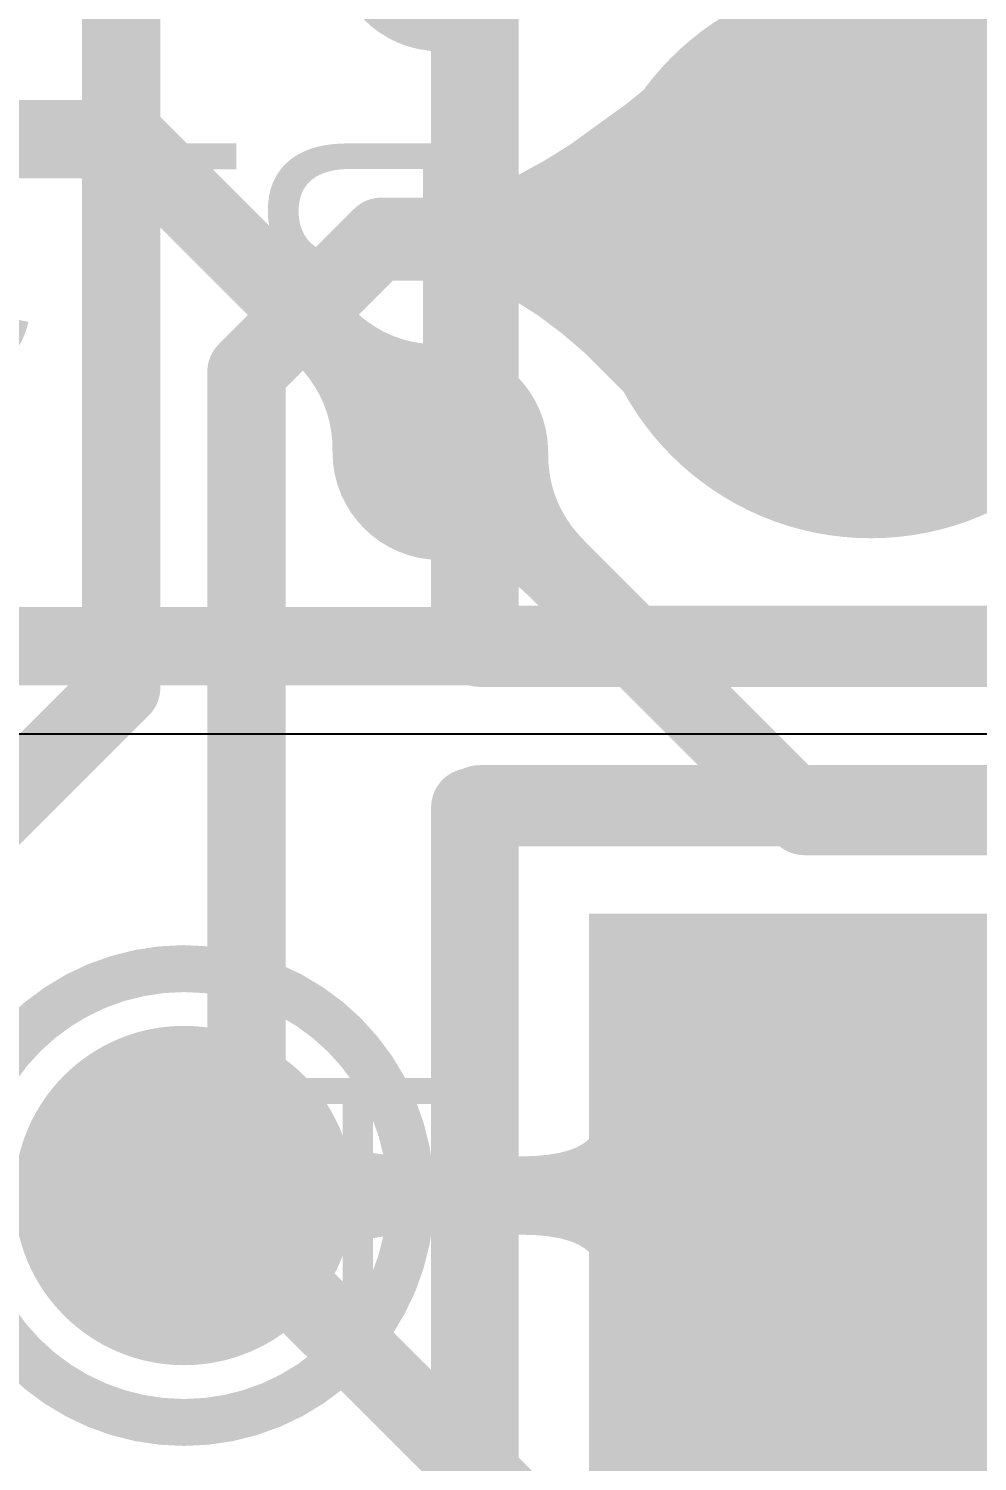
# Model space of a CAD drawing. Header units: inches. Extents: x 1.08 to 4.97, y 2.49 to 3.89.
# Drawn here: x 2.3324 to 2.4536, y 2.991 to 3.1741 of the extents above; entities that cross this region are included whole.
import ezdxf

# ---------------------------------------------------------------- set-up
doc = ezdxf.new("R2010")
doc.units = ezdxf.units.IN
doc.header["$MEASUREMENT"] = 0
for name, color, linetype in [('Bottom', 5, 'Continuous'), ('Bottom Overlay', 54, 'Continuous'), ('Bottom Paste', 16, 'Continuous'), ('Bottom Solder', 6, 'Continuous'), ('Mechanical 12', 56, 'Continuous'), ('Mechanical 16', 56, 'Continuous'), ('Multi-Layer', 9, 'Continuous'), ('Pad Holes', 156, 'Continuous'), ('Top', 1, 'Continuous'), ('Top Overlay', 2, 'Continuous'), ('Top Solder', 216, 'Continuous'), ('Via Holes', 16, 'Continuous')]:
    doc.layers.add(name, color=color, linetype=linetype)
doc.styles.add('Arial', font='', dxfattribs={"height": 0.2})
doc.styles.get('Arial').set_extended_font_data('Arial')

# ---------------------------------------------------------------- blocks, each defined once
blk = doc.blocks.new('JMP_3_PTH_180_139')
at = {"layer": 'Bottom'}
blk.add_hatch(color=5, dxfattribs=at).paths.add_polyline_path([(-0.135, 0.035), (-0.065, 0.035), (-0.065, -0.035), (-0.135, -0.035)])
at = {"layer": 'Bottom Solder'}
blk.add_hatch(color=6, dxfattribs=at).paths.add_polyline_path([(-0.136, 0.036), (-0.064, 0.036), (-0.064, -0.036), (-0.136, -0.036)])
at = {"layer": 'Multi-Layer'}
blk.add_hatch(color=9, dxfattribs=at).paths.add_polyline_path([(-0.135, 0.035), (-0.065, 0.035), (-0.065, -0.035), (-0.135, -0.035)])
at = {"layer": 'Pad Holes'}
h = blk.add_hatch(color=7, dxfattribs=at)
edge = h.paths.add_edge_path()
edge.add_arc((-0.1, 0), 0.0215, 0, 360)
at = {"layer": 'Top'}
blk.add_hatch(color=1, dxfattribs=at).paths.add_polyline_path([(-0.135, 0.035), (-0.065, 0.035), (-0.065, -0.035), (-0.135, -0.035)])
at = {"layer": 'Top Solder'}
blk.add_hatch(color=216, dxfattribs=at).paths.add_polyline_path([(-0.136, 0.036), (-0.064, 0.036), (-0.064, -0.036), (-0.136, -0.036)])
at = {"layer": 'Mechanical 16'}
for points in [[(-0.14961, -0.05118, 0.01, 0.01, 0), (-0.14961, 0.05118, 0.01, 0.01, 0)], [(-0.14961, -0.05118, 0.01, 0.01, 0), (0.14961, -0.05118, 0.01, 0.01, 0)]]:
    blk.add_lwpolyline(points, format="xyseb", dxfattribs=at)
blk.add_lwpolyline([(-0.15211, -0.05118, 0.005, 0.005, 1), (-0.14711, -0.05118, 0.005, 0.005, 1)], format="xyseb", close=True, dxfattribs=at)
blk.add_lwpolyline([(-0.15211, -0.05118, 0.005, 0.005, 1), (-0.14711, -0.05118, 0.005, 0.005, 1)], format="xyseb", close=True, dxfattribs=at)
at = {"layer": 'Top Overlay'}
for points in [[(-0.15, -0.05, 0.01, 0.01, 0), (-0.15, 0.05, 0.01, 0.01, 0)], [(-0.15, -0.05, 0.01, 0.01, 0), (0.15, -0.05, 0.01, 0.01, 0)]]:
    blk.add_lwpolyline(points, format="xyseb", dxfattribs=at)
blk.add_lwpolyline([(-0.1525, -0.05, 0.005, 0.005, 1), (-0.1475, -0.05, 0.005, 0.005, 1)], format="xyseb", close=True, dxfattribs=at)
blk.add_lwpolyline([(-0.1525, -0.05, 0.005, 0.005, 1), (-0.1475, -0.05, 0.005, 0.005, 1)], format="xyseb", close=True, dxfattribs=at)
blk = doc.blocks.new('JMP_3_PTH_180_141')
at = {"layer": 'Bottom'}
h = blk.add_hatch(color=5, dxfattribs=at)
edge = h.paths.add_edge_path()
edge.add_arc((0.1, 0), 0.035, 0, 360)
at = {"layer": 'Bottom Solder'}
h = blk.add_hatch(color=6, dxfattribs=at)
edge = h.paths.add_edge_path()
edge.add_arc((0.1, 0), 0.036, 0, 360)
at = {"layer": 'Multi-Layer'}
h = blk.add_hatch(color=9, dxfattribs=at)
edge = h.paths.add_edge_path()
edge.add_arc((0.1, 0), 0.035, 0, 360)
at = {"layer": 'Pad Holes'}
h = blk.add_hatch(color=7, dxfattribs=at)
edge = h.paths.add_edge_path()
edge.add_arc((0.1, 0), 0.0215, 0, 360)
at = {"layer": 'Top'}
h = blk.add_hatch(color=1, dxfattribs=at)
edge = h.paths.add_edge_path()
edge.add_arc((0.1, 0), 0.035, 0, 360)
at = {"layer": 'Top Solder'}
h = blk.add_hatch(color=216, dxfattribs=at)
edge = h.paths.add_edge_path()
edge.add_arc((0.1, 0), 0.036, 0, 360)
at = {"layer": 'Mechanical 16'}
for points in [[(0.14961, -0.05118, 0.01, 0.01, 0), (0.14961, 0.05118, 0.01, 0.01, 0)], [(0.14961, -0.05118, 0.01, 0.01, 0), (-0.14961, -0.05118, 0.01, 0.01, 0)]]:
    blk.add_lwpolyline(points, format="xyseb", dxfattribs=at)
blk.add_lwpolyline([(0.14711, -0.05118, 0.005, 0.005, 1), (0.15211, -0.05118, 0.005, 0.005, 1)], format="xyseb", close=True, dxfattribs=at)
blk.add_lwpolyline([(0.14711, -0.05118, 0.005, 0.005, 1), (0.15211, -0.05118, 0.005, 0.005, 1)], format="xyseb", close=True, dxfattribs=at)
at = {"layer": 'Top Overlay'}
for points in [[(0.15, -0.05, 0.01, 0.01, 0), (0.15, 0.05, 0.01, 0.01, 0)], [(0.15, -0.05, 0.01, 0.01, 0), (-0.15, -0.05, 0.01, 0.01, 0)]]:
    blk.add_lwpolyline(points, format="xyseb", dxfattribs=at)
blk.add_lwpolyline([(0.1475, -0.05, 0.005, 0.005, 1), (0.1525, -0.05, 0.005, 0.005, 1)], format="xyseb", close=True, dxfattribs=at)
blk.add_lwpolyline([(0.1475, -0.05, 0.005, 0.005, 1), (0.1525, -0.05, 0.005, 0.005, 1)], format="xyseb", close=True, dxfattribs=at)
at = {"layer": 'Bottom Overlay', "style": 'Arial', "text_generation_flag": 2}
blk.add_text('RTS.485', height=0.03, rotation=90, dxfattribs=at).set_placement((0.11555, -0.04987))
blk = doc.blocks.new('TP_B_150')
at = {"layer": 'Bottom'}
h = blk.add_hatch(color=5, dxfattribs=at)
edge = h.paths.add_edge_path()
edge.add_arc((0, 0), 0.01969, 0, 360)
at = {"layer": 'Bottom Paste'}
h = blk.add_hatch(color=16, dxfattribs=at)
edge = h.paths.add_edge_path()
edge.add_arc((0, 0), 0.00169, 0, 360)
at = {"layer": 'Bottom Solder'}
h = blk.add_hatch(color=6, dxfattribs=at)
edge = h.paths.add_edge_path()
edge.add_arc((0, 0), 0.02168, 0, 360)
at = {"layer": 'Bottom Overlay'}
for points in [[(0.029, 0, 0.006, 0.006, 1), (-0.029, 0, 0.006, 0.006, 1)], [(-0.0305, 0, 0.003, 0.003, 1), (-0.0275, 0, 0.003, 0.003, 1)], [(0.0275, 0, 0.003, 0.003, 1), (0.0305, 0, 0.003, 0.003, 1)]]:
    blk.add_lwpolyline(points, format="xyseb", close=True, dxfattribs=at)
at = {"layer": 'Mechanical 12', "style": 'Arial', "text_generation_flag": 2}
blk.add_text('TP1', height=0.03, rotation=180, dxfattribs=at).set_placement((-0.03499, 0.015))

msp = doc.modelspace()

# ---------------------------------------------------------------- hatches: boundary and pattern name
at = {"layer": 'Bottom'}
h = msp.add_hatch(color=5, dxfattribs=at)
edge = h.paths.add_edge_path()
edge.add_arc((2.385, 3.185), 0.01378, 0, 360)
for points in [[(2.37361, 3.13846), (2.37458, 3.13756), (2.37558, 3.13675), (2.37662, 3.13605), (2.37769, 3.13543), (2.3788, 3.13492), (2.37994, 3.1345), (2.38112, 3.13417), (2.38233, 3.13395), (2.38358, 3.13381), (2.38486, 3.13378), (2.37122, 3.12014), (2.37119, 3.12142), (2.37105, 3.12267), (2.37083, 3.12388), (2.3705, 3.12506), (2.37008, 3.1262), (2.36957, 3.12731), (2.36895, 3.12838), (2.36825, 3.12942), (2.36744, 3.13042), (2.36654, 3.13139)], [(2.38128, 3.02), (2.37952, 3.01995), (2.37788, 3.0198), (2.37636, 3.01955), (2.37497, 3.0192), (2.3737, 3.01875), (2.37255, 3.0182), (2.37153, 3.01755), (2.37063, 3.0168), (2.36985, 3.01595), (2.3692, 3.015), (2.3692, 3.035), (2.36985, 3.03405), (2.37063, 3.0332), (2.37153, 3.03245), (2.37255, 3.0318), (2.3737, 3.03125), (2.37497, 3.0308), (2.37636, 3.03045), (2.37788, 3.0302), (2.37952, 3.03005), (2.38128, 3.03)], [(2.39512, 3.03), (2.39702, 3.03005), (2.39872, 3.0302), (2.40022, 3.03045), (2.40152, 3.0308), (2.40262, 3.03125), (2.40352, 3.0318), (2.40422, 3.03245), (2.40472, 3.0332), (2.40502, 3.03405), (2.40512, 3.035), (2.40512, 3.015), (2.40502, 3.01595), (2.40472, 3.0168), (2.40422, 3.01755), (2.40352, 3.0182), (2.40262, 3.01875), (2.40152, 3.0192), (2.40022, 3.01955), (2.39872, 3.0198), (2.39702, 3.01995), (2.39512, 3.02)]]:
    msp.add_hatch(color=5, dxfattribs=at).paths.add_polyline_path(points)
h = msp.add_hatch(color=5, dxfattribs=at)
edge = h.paths.add_edge_path()
edge.add_arc((2.385, 3.12), 0.01378, 0, 360)
at = {"layer": 'Top'}
h = msp.add_hatch(color=1, dxfattribs=at)
edge = h.paths.add_edge_path()
edge.add_arc((2.385, 3.185), 0.01378, 0, 360)
for points in [[(2.38482, 3.15253), (2.38709, 3.15272), (2.38956, 3.15328), (2.39224, 3.15422), (2.39514, 3.15553), (2.39823, 3.15721), (2.40154, 3.15927), (2.40878, 3.16451), (2.41271, 3.16769), (2.41684, 3.17124), (2.4133, 3.12237), (2.40993, 3.1262), (2.40349, 3.13265), (2.40042, 3.13527), (2.39745, 3.13749), (2.39458, 3.13931), (2.39181, 3.14072), (2.38914, 3.14173), (2.38656, 3.14233), (2.38409, 3.14253)], [(2.39639, 3.10154), (2.39542, 3.10244), (2.39442, 3.10325), (2.39338, 3.10395), (2.39231, 3.10457), (2.3912, 3.10508), (2.39006, 3.1055), (2.38888, 3.10583), (2.38767, 3.10605), (2.38642, 3.10619), (2.38514, 3.10622), (2.39878, 3.11986), (2.39881, 3.11858), (2.39895, 3.11733), (2.39917, 3.11612), (2.3995, 3.11494), (2.39992, 3.1138), (2.40043, 3.11269), (2.40105, 3.11162), (2.40175, 3.11058), (2.40256, 3.10958), (2.40346, 3.10861)]]:
    msp.add_hatch(color=1, dxfattribs=at).paths.add_polyline_path(points)
h = msp.add_hatch(color=1, dxfattribs=at)
edge = h.paths.add_edge_path()
edge.add_arc((2.385, 3.12), 0.01378, 0, 360)
at = {"layer": 'Via Holes'}
h = msp.add_hatch(color=7, dxfattribs=at)
edge = h.paths.add_edge_path()
edge.add_arc((2.385, 3.12), 0.00787, 0, 360)

# ---------------------------------------------------------------- linework, layer by layer
at = {"layer": 'Bottom'}
msp.add_line((2.30978, 3.084), (2.53013, 3.084), dxfattribs=at)
for points in [[(2.3, 3.16, 0.01, 0.01, 0), (2.345, 3.16, 0.01, 0.01, 0)], [(2.345, 3.16, 0.01, 0.01, 0), (2.385, 3.12, 0.01, 0.01, 0)], [(2.30978, 3.09522, 0.01, 0.01, 0), (2.53478, 3.09522, 0.01, 0.01, 0)], [(2.35224, 3.025, 0.01, 0.01, 0), (2.44, 3.025, 0.01, 0.01, 0)]]:
    msp.add_lwpolyline(points, format="xyseb", dxfattribs=at)
for points in [[(2.3425, 3.16, 0.005, 0.005, 1), (2.3475, 3.16, 0.005, 0.005, 1)], [(2.3425, 3.16, 0.005, 0.005, 1), (2.3475, 3.16, 0.005, 0.005, 1)], [(2.3825, 3.12, 0.005, 0.005, 1), (2.3875, 3.12, 0.005, 0.005, 1)], [(2.34974, 3.025, 0.005, 0.005, 1), (2.35474, 3.025, 0.005, 0.005, 1)], [(2.4375, 3.025, 0.005, 0.005, 1), (2.4425, 3.025, 0.005, 0.005, 1)]]:
    msp.add_lwpolyline(points, format="xyseb", close=True, dxfattribs=at)
at = {"layer": 'Top'}
for points in [[(2.34422, 3.08989, 0.01, 0.01, 0), (2.34422, 3.21427, 0.01, 0.01, 0)], [(2.36022, 3.13026, 0.01, 0.01, 0), (2.37749, 3.14753, 0.01, 0.01, 0)], [(2.37749, 3.14753, 0.01, 0.01, 0), (2.43747, 3.14753, 0.01, 0.01, 0)], [(2.43747, 3.14753, 0.01, 0.01, 0), (2.44, 3.145, 0.01, 0.01, 0)], [(2.36022, 3.01922, 0.01, 0.01, 0), (2.36022, 3.13026, 0.01, 0.01, 0)], [(2.385, 3.12, 0.01, 0.01, 0), (2.43151, 3.07349, 0.01, 0.01, 0)], [(2.30551, 3.05118, 0.01, 0.01, 0), (2.34422, 3.08989, 0.01, 0.01, 0)], [(2.43151, 3.07349, 0.01, 0.01, 0), (2.47707, 3.07349, 0.01, 0.01, 0)], [(2.36022, 3.01922, 0.01, 0.01, 0), (2.40406, 2.97538, 0.01, 0.01, 0)]]:
    msp.add_lwpolyline(points, format="xyseb", dxfattribs=at)
for points in [[(2.37499, 3.14753, 0.005, 0.005, 1), (2.37999, 3.14753, 0.005, 0.005, 1)], [(2.37499, 3.14753, 0.005, 0.005, 1), (2.37999, 3.14753, 0.005, 0.005, 1)], [(2.43497, 3.14753, 0.005, 0.005, 1), (2.43997, 3.14753, 0.005, 0.005, 1)], [(2.43497, 3.14753, 0.005, 0.005, 1), (2.43997, 3.14753, 0.005, 0.005, 1)], [(2.4375, 3.145, 0.005, 0.005, 1), (2.4425, 3.145, 0.005, 0.005, 1)], [(2.35772, 3.13026, 0.005, 0.005, 1), (2.36272, 3.13026, 0.005, 0.005, 1)], [(2.35772, 3.13026, 0.005, 0.005, 1), (2.36272, 3.13026, 0.005, 0.005, 1)], [(2.3825, 3.12, 0.005, 0.005, 1), (2.3875, 3.12, 0.005, 0.005, 1)], [(2.34172, 3.08989, 0.005, 0.005, 1), (2.34672, 3.08989, 0.005, 0.005, 1)], [(2.34172, 3.08989, 0.005, 0.005, 1), (2.34672, 3.08989, 0.005, 0.005, 1)], [(2.42901, 3.07349, 0.005, 0.005, 1), (2.43401, 3.07349, 0.005, 0.005, 1)], [(2.42901, 3.07349, 0.005, 0.005, 1), (2.43401, 3.07349, 0.005, 0.005, 1)], [(2.35772, 3.01922, 0.005, 0.005, 1), (2.36272, 3.01922, 0.005, 0.005, 1)], [(2.35772, 3.01922, 0.005, 0.005, 1), (2.36272, 3.01922, 0.005, 0.005, 1)]]:
    msp.add_lwpolyline(points, format="xyseb", close=True, dxfattribs=at)

# ---------------------------------------------------------------- block references
for name, p, rotation in [('JMP_3_PTH_180_141', (2.44, 3.245), 270), ('JMP_3_PTH_180_139', (2.44, 2.925), 270), ('TP_B_150', (2.35224, 3.025), 180)]:
    msp.add_blockref(name, p, dxfattribs=dict(rotation=rotation))

doc.saveas('drawing.dxf')
